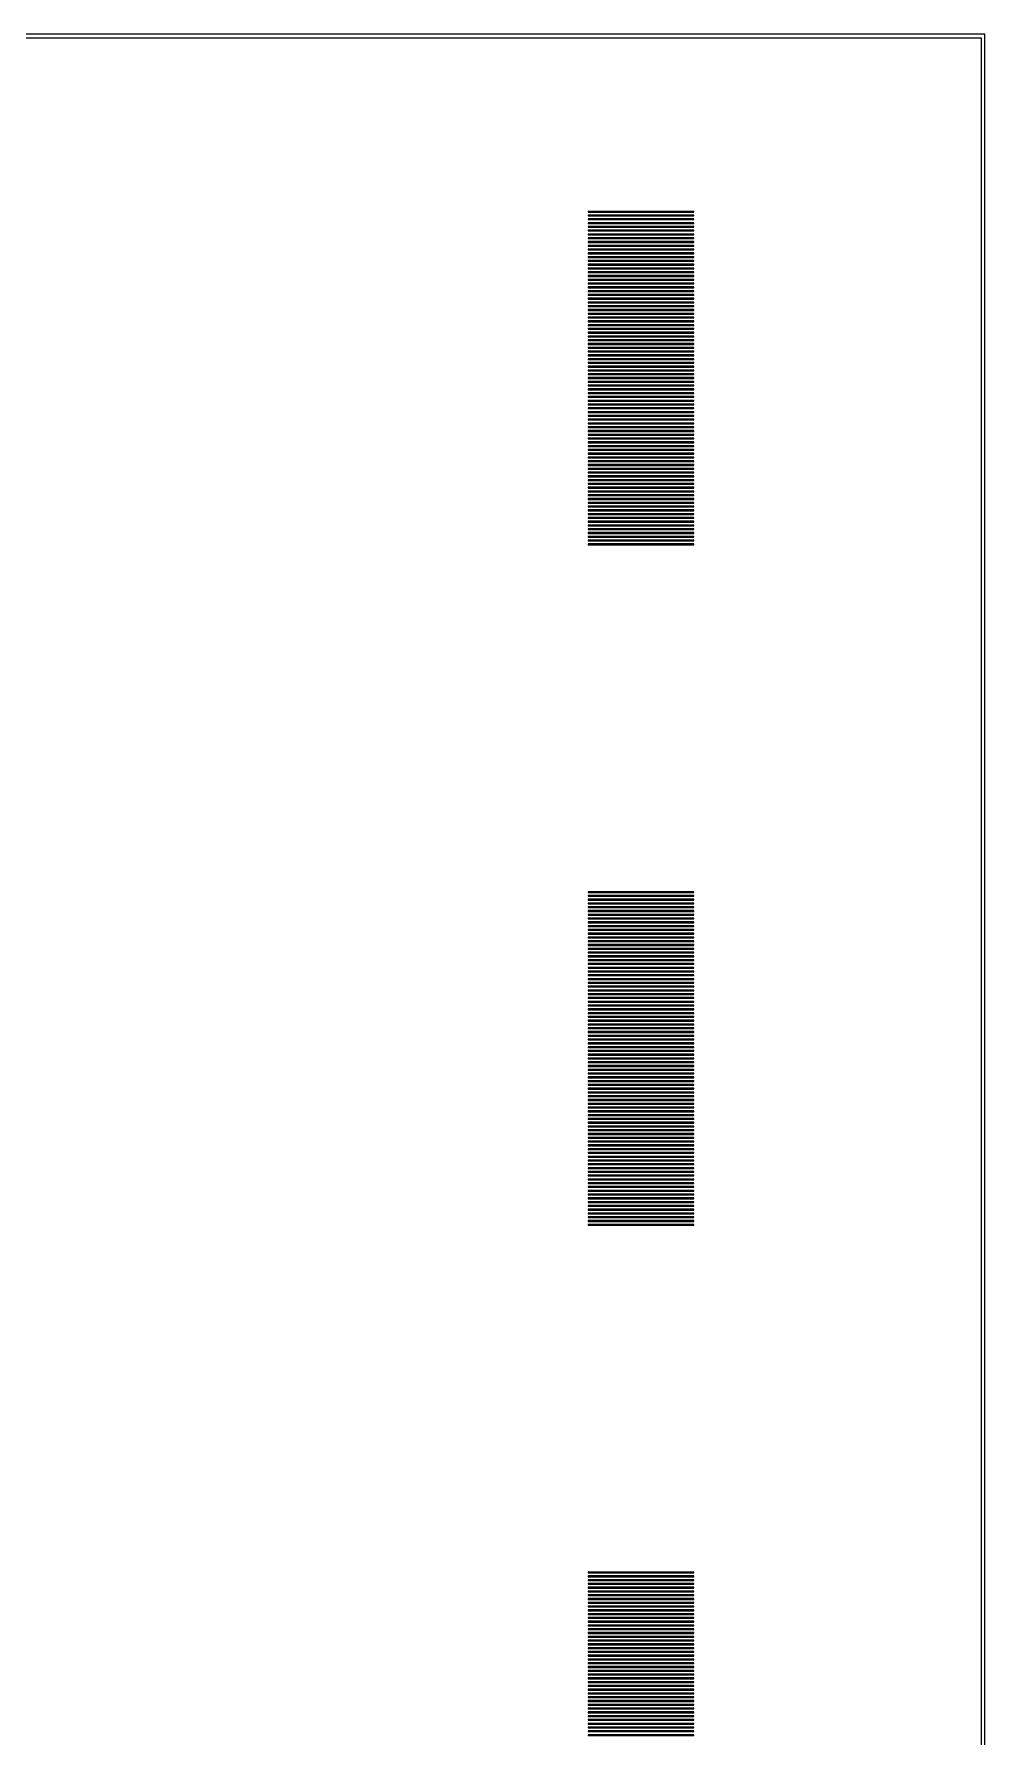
# Model space of a CAD drawing. Extents: x 0 to 54, y 0 to 90.
# Drawn here: x 41.47 to 54.05, y 67.53 to 90.05 of the extents above; entities that cross this region are included whole.
import ezdxf

# ---------------------------------------------------------------- set-up
doc = ezdxf.new("R2010")
doc.units = 0

msp = doc.modelspace()

# ---------------------------------------------------------------- linework, layer by layer
for p, q in [((54.05, 90.05), (-0.04999, 90.05)), ((0, 90), (54, 90)), ((54, 90), (54, 59.5547)), ((54.05, -0.04999), (54.05, 90.05)), ((50.2, 87.705), (48.8, 87.705)), ((48.8, 87.705), (48.8, 87.695)), ((48.8, 87.695), (50.2, 87.695)), ((50.2, 87.655), (48.8, 87.655)), ((48.8, 87.655), (48.8, 87.645)), ((48.8, 87.645), (50.2, 87.645)), ((50.2, 87.695), (50.2, 87.705)), ((50.2, 87.645), (50.2, 87.655)), ((50.2, 87.605), (48.8, 87.605)), ((48.8, 87.605), (48.8, 87.595)), ((48.8, 87.595), (50.2, 87.595)), ((50.2, 87.555), (48.8, 87.555)), ((48.8, 87.555), (48.8, 87.545)), ((48.8, 87.545), (50.2, 87.545)), ((50.2, 87.505), (48.8, 87.505)), ((48.8, 87.505), (48.8, 87.495)), ((48.8, 87.495), (50.2, 87.495)), ((50.2, 87.455), (48.8, 87.455)), ((48.8, 87.455), (48.8, 87.445)), ((48.8, 87.445), (50.2, 87.445)), ((50.2, 87.405), (48.8, 87.405)), ((48.8, 87.405), (48.8, 87.395)), ((50.2, 87.595), (50.2, 87.605)), ((50.2, 87.545), (50.2, 87.555)), ((50.2, 87.495), (50.2, 87.505)), ((50.2, 87.445), (50.2, 87.455)), ((50.2, 87.395), (50.2, 87.405)), ((48.8, 87.395), (50.2, 87.395)), ((50.2, 87.355), (48.8, 87.355)), ((48.8, 87.355), (48.8, 87.345)), ((48.8, 87.345), (50.2, 87.345)), ((50.2, 87.305), (48.8, 87.305)), ((48.8, 87.305), (48.8, 87.295)), ((48.8, 87.295), (50.2, 87.295)), ((50.2, 87.255), (48.8, 87.255)), ((48.8, 87.255), (48.8, 87.245)), ((48.8, 87.245), (50.2, 87.245)), ((50.2, 87.205), (48.8, 87.205)), ((48.8, 87.205), (48.8, 87.195)), ((48.8, 87.195), (50.2, 87.195)), ((50.2, 87.345), (50.2, 87.355)), ((50.2, 87.295), (50.2, 87.305)), ((50.2, 87.245), (50.2, 87.255)), ((50.2, 87.195), (50.2, 87.205)), ((50.2, 87.155), (48.8, 87.155)), ((48.8, 87.155), (48.8, 87.145)), ((48.8, 87.145), (50.2, 87.145)), ((50.2, 87.105), (48.8, 87.105)), ((48.8, 87.105), (48.8, 87.095)), ((48.8, 87.095), (50.2, 87.095)), ((50.2, 87.055), (48.8, 87.055)), ((48.8, 87.055), (48.8, 87.045)), ((48.8, 87.045), (50.2, 87.045)), ((50.2, 87.005), (48.8, 87.005)), ((48.8, 87.005), (48.8, 86.995)), ((48.8, 86.995), (50.2, 86.995)), ((50.2, 86.955), (48.8, 86.955)), ((48.8, 86.955), (48.8, 86.945)), ((50.2, 87.145), (50.2, 87.155)), ((50.2, 87.095), (50.2, 87.105)), ((50.2, 87.045), (50.2, 87.055)), ((50.2, 86.995), (50.2, 87.005)), ((50.2, 86.945), (50.2, 86.955)), ((48.8, 86.945), (50.2, 86.945)), ((50.2, 86.905), (48.8, 86.905)), ((48.8, 86.905), (48.8, 86.895)), ((48.8, 86.895), (50.2, 86.895)), ((50.2, 86.855), (48.8, 86.855)), ((48.8, 86.855), (48.8, 86.845)), ((48.8, 86.845), (50.2, 86.845)), ((50.2, 86.805), (48.8, 86.805)), ((48.8, 86.805), (48.8, 86.795)), ((48.8, 86.795), (50.2, 86.795)), ((50.2, 86.755), (48.8, 86.755)), ((48.8, 86.755), (48.8, 86.745)), ((48.8, 86.745), (50.2, 86.745)), ((50.2, 86.895), (50.2, 86.905)), ((50.2, 86.845), (50.2, 86.855)), ((50.2, 86.795), (50.2, 86.805)), ((50.2, 86.745), (50.2, 86.755)), ((50.2, 86.705), (48.8, 86.705)), ((48.8, 86.705), (48.8, 86.695)), ((48.8, 86.695), (50.2, 86.695)), ((50.2, 86.655), (48.8, 86.655)), ((48.8, 86.655), (48.8, 86.645)), ((48.8, 86.645), (50.2, 86.645)), ((50.2, 86.605), (48.8, 86.605)), ((48.8, 86.605), (48.8, 86.595)), ((48.8, 86.595), (50.2, 86.595)), ((50.2, 86.555), (48.8, 86.555)), ((48.8, 86.555), (48.8, 86.545)), ((48.8, 86.545), (50.2, 86.545)), ((50.2, 86.505), (48.8, 86.505)), ((48.8, 86.505), (48.8, 86.495)), ((50.2, 86.695), (50.2, 86.705)), ((50.2, 86.645), (50.2, 86.655)), ((50.2, 86.595), (50.2, 86.605)), ((50.2, 86.545), (50.2, 86.555)), ((50.2, 86.495), (50.2, 86.505)), ((48.8, 86.495), (50.2, 86.495)), ((50.2, 86.455), (48.8, 86.455)), ((48.8, 86.455), (48.8, 86.445)), ((48.8, 86.445), (50.2, 86.445)), ((50.2, 86.405), (48.8, 86.405)), ((48.8, 86.405), (48.8, 86.395)), ((48.8, 86.395), (50.2, 86.395)), ((50.2, 86.355), (48.8, 86.355)), ((48.8, 86.355), (48.8, 86.345)), ((48.8, 86.345), (50.2, 86.345)), ((50.2, 86.305), (48.8, 86.305)), ((48.8, 86.305), (48.8, 86.295)), ((48.8, 86.295), (50.2, 86.295)), ((50.2, 86.445), (50.2, 86.455)), ((50.2, 86.395), (50.2, 86.405)), ((50.2, 86.345), (50.2, 86.355)), ((50.2, 86.295), (50.2, 86.305)), ((50.2, 86.255), (48.8, 86.255)), ((48.8, 86.255), (48.8, 86.245)), ((48.8, 86.245), (50.2, 86.245)), ((50.2, 86.205), (48.8, 86.205)), ((48.8, 86.205), (48.8, 86.195)), ((48.8, 86.195), (50.2, 86.195)), ((50.2, 86.155), (48.8, 86.155)), ((48.8, 86.155), (48.8, 86.145)), ((48.8, 86.145), (50.2, 86.145)), ((50.2, 86.105), (48.8, 86.105)), ((48.8, 86.105), (48.8, 86.095)), ((48.8, 86.095), (50.2, 86.095)), ((50.2, 86.055), (48.8, 86.055)), ((48.8, 86.055), (48.8, 86.045)), ((50.2, 86.245), (50.2, 86.255)), ((50.2, 86.195), (50.2, 86.205)), ((50.2, 86.145), (50.2, 86.155)), ((50.2, 86.095), (50.2, 86.105)), ((50.2, 86.045), (50.2, 86.055)), ((48.8, 86.045), (50.2, 86.045)), ((50.2, 86.005), (48.8, 86.005)), ((48.8, 86.005), (48.8, 85.995)), ((48.8, 85.995), (50.2, 85.995)), ((50.2, 85.955), (48.8, 85.955)), ((48.8, 85.955), (48.8, 85.945)), ((48.8, 85.945), (50.2, 85.945)), ((50.2, 85.905), (48.8, 85.905)), ((48.8, 85.905), (48.8, 85.895)), ((48.8, 85.895), (50.2, 85.895)), ((50.2, 85.855), (48.8, 85.855)), ((48.8, 85.855), (48.8, 85.845)), ((48.8, 85.845), (50.2, 85.845)), ((50.2, 85.995), (50.2, 86.005)), ((50.2, 85.945), (50.2, 85.955)), ((50.2, 85.895), (50.2, 85.905)), ((50.2, 85.845), (50.2, 85.855)), ((50.2, 85.805), (48.8, 85.805)), ((48.8, 85.805), (48.8, 85.795)), ((48.8, 85.795), (50.2, 85.795)), ((50.2, 85.755), (48.8, 85.755)), ((48.8, 85.755), (48.8, 85.745)), ((48.8, 85.745), (50.2, 85.745)), ((50.2, 85.705), (48.8, 85.705)), ((48.8, 85.705), (48.8, 85.695)), ((48.8, 85.695), (50.2, 85.695)), ((50.2, 85.655), (48.8, 85.655)), ((48.8, 85.655), (48.8, 85.645)), ((48.8, 85.645), (50.2, 85.645)), ((50.2, 85.605), (48.8, 85.605)), ((48.8, 85.605), (48.8, 85.595)), ((48.8, 85.595), (50.2, 85.595)), ((50.2, 85.795), (50.2, 85.805)), ((50.2, 85.745), (50.2, 85.755)), ((50.2, 85.695), (50.2, 85.705)), ((50.2, 85.645), (50.2, 85.655)), ((50.2, 85.595), (50.2, 85.605)), ((50.2, 85.555), (48.8, 85.555)), ((48.8, 85.555), (48.8, 85.545)), ((48.8, 85.545), (50.2, 85.545)), ((50.2, 85.505), (48.8, 85.505)), ((48.8, 85.505), (48.8, 85.495)), ((48.8, 85.495), (50.2, 85.495)), ((50.2, 85.455), (48.8, 85.455)), ((48.8, 85.455), (48.8, 85.445)), ((48.8, 85.445), (50.2, 85.445)), ((50.2, 85.405), (48.8, 85.405)), ((48.8, 85.405), (48.8, 85.395)), ((48.8, 85.395), (50.2, 85.395)), ((50.2, 85.545), (50.2, 85.555)), ((50.2, 85.495), (50.2, 85.505)), ((50.2, 85.445), (50.2, 85.455)), ((50.2, 85.395), (50.2, 85.405)), ((50.2, 85.355), (48.8, 85.355)), ((48.8, 85.355), (48.8, 85.345)), ((48.8, 85.345), (50.2, 85.345)), ((50.2, 85.305), (48.8, 85.305)), ((48.8, 85.305), (48.8, 85.295)), ((48.8, 85.295), (50.2, 85.295)), ((50.2, 85.255), (48.8, 85.255)), ((48.8, 85.255), (48.8, 85.245)), ((48.8, 85.245), (50.2, 85.245)), ((50.2, 85.205), (48.8, 85.205)), ((48.8, 85.205), (48.8, 85.195)), ((48.8, 85.195), (50.2, 85.195)), ((50.2, 85.155), (48.8, 85.155)), ((48.8, 85.155), (48.8, 85.145)), ((48.8, 85.145), (50.2, 85.145)), ((50.2, 85.345), (50.2, 85.355)), ((50.2, 85.295), (50.2, 85.305)), ((50.2, 85.245), (50.2, 85.255)), ((50.2, 85.195), (50.2, 85.205)), ((50.2, 85.145), (50.2, 85.155)), ((50.2, 85.105), (48.8, 85.105)), ((48.8, 85.105), (48.8, 85.095)), ((48.8, 85.095), (50.2, 85.095)), ((50.2, 85.055), (48.8, 85.055)), ((48.8, 85.055), (48.8, 85.045)), ((48.8, 85.045), (50.2, 85.045)), ((50.2, 85.005), (48.8, 85.005)), ((48.8, 85.005), (48.8, 84.995)), ((48.8, 84.995), (50.2, 84.995)), ((50.2, 84.955), (48.8, 84.955)), ((48.8, 84.955), (48.8, 84.945)), ((48.8, 84.945), (50.2, 84.945)), ((50.2, 85.095), (50.2, 85.105)), ((50.2, 85.045), (50.2, 85.055)), ((50.2, 84.995), (50.2, 85.005)), ((50.2, 84.945), (50.2, 84.955)), ((50.2, 84.905), (48.8, 84.905)), ((48.8, 84.905), (48.8, 84.895)), ((48.8, 84.895), (50.2, 84.895)), ((50.2, 84.855), (48.8, 84.855)), ((48.8, 84.855), (48.8, 84.845)), ((48.8, 84.845), (50.2, 84.845)), ((50.2, 84.805), (48.8, 84.805)), ((48.8, 84.805), (48.8, 84.795)), ((48.8, 84.795), (50.2, 84.795)), ((50.2, 84.755), (48.8, 84.755)), ((48.8, 84.755), (48.8, 84.745)), ((48.8, 84.745), (50.2, 84.745)), ((50.2, 84.705), (48.8, 84.705)), ((48.8, 84.705), (48.8, 84.695)), ((48.8, 84.695), (50.2, 84.695)), ((50.2, 84.895), (50.2, 84.905)), ((50.2, 84.845), (50.2, 84.855)), ((50.2, 84.795), (50.2, 84.805)), ((50.2, 84.745), (50.2, 84.755)), ((50.2, 84.695), (50.2, 84.705)), ((50.2, 84.655), (48.8, 84.655)), ((48.8, 84.655), (48.8, 84.645)), ((48.8, 84.645), (50.2, 84.645)), ((50.2, 84.605), (48.8, 84.605)), ((48.8, 84.605), (48.8, 84.595)), ((48.8, 84.595), (50.2, 84.595)), ((50.2, 84.555), (48.8, 84.555)), ((48.8, 84.555), (48.8, 84.545)), ((48.8, 84.545), (50.2, 84.545)), ((50.2, 84.505), (48.8, 84.505)), ((48.8, 84.505), (48.8, 84.495)), ((48.8, 84.495), (50.2, 84.495)), ((50.2, 84.645), (50.2, 84.655)), ((50.2, 84.595), (50.2, 84.605)), ((50.2, 84.545), (50.2, 84.555)), ((50.2, 84.495), (50.2, 84.505)), ((50.2, 84.455), (48.8, 84.455)), ((48.8, 84.455), (48.8, 84.445)), ((48.8, 84.445), (50.2, 84.445)), ((50.2, 84.405), (48.8, 84.405)), ((48.8, 84.405), (48.8, 84.395)), ((48.8, 84.395), (50.2, 84.395)), ((50.2, 84.355), (48.8, 84.355)), ((48.8, 84.355), (48.8, 84.345)), ((48.8, 84.345), (50.2, 84.345)), ((50.2, 84.305), (48.8, 84.305)), ((48.8, 84.305), (48.8, 84.295)), ((48.8, 84.295), (50.2, 84.295)), ((50.2, 84.255), (48.8, 84.255)), ((48.8, 84.255), (48.8, 84.245)), ((48.8, 84.245), (50.2, 84.245)), ((50.2, 84.445), (50.2, 84.455)), ((50.2, 84.395), (50.2, 84.405)), ((50.2, 84.345), (50.2, 84.355)), ((50.2, 84.295), (50.2, 84.305)), ((50.2, 84.245), (50.2, 84.255)), ((50.2, 84.205), (48.8, 84.205)), ((48.8, 84.205), (48.8, 84.195)), ((48.8, 84.195), (50.2, 84.195)), ((50.2, 84.155), (48.8, 84.155)), ((48.8, 84.155), (48.8, 84.145)), ((48.8, 84.145), (50.2, 84.145)), ((50.2, 84.105), (48.8, 84.105)), ((48.8, 84.105), (48.8, 84.095)), ((48.8, 84.095), (50.2, 84.095)), ((50.2, 84.055), (48.8, 84.055)), ((48.8, 84.055), (48.8, 84.045)), ((48.8, 84.045), (50.2, 84.045)), ((50.2, 84.195), (50.2, 84.205)), ((50.2, 84.145), (50.2, 84.155)), ((50.2, 84.095), (50.2, 84.105)), ((50.2, 84.045), (50.2, 84.055)), ((50.2, 84.005), (48.8, 84.005)), ((48.8, 84.005), (48.8, 83.995)), ((48.8, 83.995), (50.2, 83.995)), ((50.2, 83.955), (48.8, 83.955)), ((48.8, 83.955), (48.8, 83.945)), ((48.8, 83.945), (50.2, 83.945)), ((50.2, 83.905), (48.8, 83.905)), ((48.8, 83.905), (48.8, 83.895)), ((48.8, 83.895), (50.2, 83.895)), ((50.2, 83.855), (48.8, 83.855)), ((48.8, 83.855), (48.8, 83.845)), ((48.8, 83.845), (50.2, 83.845)), ((50.2, 83.805), (48.8, 83.805)), ((48.8, 83.805), (48.8, 83.795)), ((48.8, 83.795), (50.2, 83.795)), ((50.2, 83.995), (50.2, 84.005)), ((50.2, 83.945), (50.2, 83.955)), ((50.2, 83.895), (50.2, 83.905)), ((50.2, 83.845), (50.2, 83.855)), ((50.2, 83.795), (50.2, 83.805)), ((50.2, 83.755), (48.8, 83.755)), ((48.8, 83.755), (48.8, 83.745)), ((48.8, 83.745), (50.2, 83.745)), ((50.2, 83.705), (48.8, 83.705)), ((48.8, 83.705), (48.8, 83.695)), ((48.8, 83.695), (50.2, 83.695)), ((50.2, 83.655), (48.8, 83.655)), ((48.8, 83.655), (48.8, 83.645)), ((48.8, 83.645), (50.2, 83.645)), ((50.2, 83.605), (48.8, 83.605)), ((48.8, 83.605), (48.8, 83.595)), ((48.8, 83.595), (50.2, 83.595)), ((50.2, 83.745), (50.2, 83.755)), ((50.2, 83.695), (50.2, 83.705)), ((50.2, 83.645), (50.2, 83.655)), ((50.2, 83.595), (50.2, 83.605)), ((50.2, 83.555), (48.8, 83.555)), ((48.8, 83.555), (48.8, 83.545)), ((48.8, 83.545), (50.2, 83.545)), ((50.2, 83.505), (48.8, 83.505)), ((48.8, 83.505), (48.8, 83.495)), ((48.8, 83.495), (50.2, 83.495)), ((50.2, 83.455), (48.8, 83.455)), ((48.8, 83.455), (48.8, 83.445)), ((48.8, 83.445), (50.2, 83.445)), ((50.2, 83.405), (48.8, 83.405)), ((48.8, 83.405), (48.8, 83.395)), ((48.8, 83.395), (50.2, 83.395)), ((50.2, 83.355), (48.8, 83.355)), ((48.8, 83.355), (48.8, 83.345)), ((48.8, 83.345), (50.2, 83.345)), ((50.2, 83.545), (50.2, 83.555)), ((50.2, 83.495), (50.2, 83.505)), ((50.2, 83.445), (50.2, 83.455)), ((50.2, 83.395), (50.2, 83.405)), ((50.2, 83.345), (50.2, 83.355)), ((50.2, 83.305), (48.8, 83.305)), ((48.8, 83.305), (48.8, 83.295)), ((48.8, 83.295), (50.2, 83.295)), ((50.2, 83.295), (50.2, 83.305)), ((50.2, 78.705), (48.8, 78.705)), ((48.8, 78.705), (48.8, 78.695)), ((48.8, 78.695), (50.2, 78.695)), ((50.2, 78.655), (48.8, 78.655)), ((48.8, 78.655), (48.8, 78.645)), ((48.8, 78.645), (50.2, 78.645)), ((50.2, 78.695), (50.2, 78.705)), ((50.2, 78.645), (50.2, 78.655)), ((50.2, 78.605), (48.8, 78.605)), ((48.8, 78.605), (48.8, 78.595)), ((48.8, 78.595), (50.2, 78.595)), ((50.2, 78.555), (48.8, 78.555)), ((48.8, 78.555), (48.8, 78.545)), ((48.8, 78.545), (50.2, 78.545)), ((50.2, 78.505), (48.8, 78.505)), ((48.8, 78.505), (48.8, 78.495)), ((48.8, 78.495), (50.2, 78.495)), ((50.2, 78.455), (48.8, 78.455)), ((48.8, 78.455), (48.8, 78.445)), ((48.8, 78.445), (50.2, 78.445)), ((50.2, 78.405), (48.8, 78.405)), ((48.8, 78.405), (48.8, 78.395)), ((48.8, 78.395), (50.2, 78.395)), ((50.2, 78.595), (50.2, 78.605)), ((50.2, 78.545), (50.2, 78.555)), ((50.2, 78.495), (50.2, 78.505)), ((50.2, 78.445), (50.2, 78.455)), ((50.2, 78.395), (50.2, 78.405)), ((50.2, 78.355), (48.8, 78.355)), ((48.8, 78.355), (48.8, 78.345)), ((48.8, 78.345), (50.2, 78.345)), ((50.2, 78.305), (48.8, 78.305)), ((48.8, 78.305), (48.8, 78.295)), ((48.8, 78.295), (50.2, 78.295)), ((50.2, 78.255), (48.8, 78.255)), ((48.8, 78.255), (48.8, 78.245)), ((48.8, 78.245), (50.2, 78.245)), ((50.2, 78.205), (48.8, 78.205)), ((48.8, 78.205), (48.8, 78.195)), ((48.8, 78.195), (50.2, 78.195)), ((50.2, 78.345), (50.2, 78.355)), ((50.2, 78.295), (50.2, 78.305)), ((50.2, 78.245), (50.2, 78.255)), ((50.2, 78.195), (50.2, 78.205)), ((50.2, 78.155), (48.8, 78.155)), ((48.8, 78.155), (48.8, 78.145)), ((48.8, 78.145), (50.2, 78.145)), ((50.2, 78.105), (48.8, 78.105)), ((48.8, 78.105), (48.8, 78.095)), ((48.8, 78.095), (50.2, 78.095)), ((50.2, 78.055), (48.8, 78.055)), ((48.8, 78.055), (48.8, 78.045)), ((48.8, 78.045), (50.2, 78.045)), ((50.2, 78.005), (48.8, 78.005)), ((48.8, 78.005), (48.8, 77.995)), ((48.8, 77.995), (50.2, 77.995)), ((50.2, 77.955), (48.8, 77.955)), ((48.8, 77.955), (48.8, 77.945)), ((48.8, 77.945), (50.2, 77.945)), ((50.2, 78.145), (50.2, 78.155)), ((50.2, 78.095), (50.2, 78.105)), ((50.2, 78.045), (50.2, 78.055)), ((50.2, 77.995), (50.2, 78.005)), ((50.2, 77.945), (50.2, 77.955)), ((50.2, 77.905), (48.8, 77.905)), ((48.8, 77.905), (48.8, 77.895)), ((48.8, 77.895), (50.2, 77.895)), ((50.2, 77.855), (48.8, 77.855)), ((48.8, 77.855), (48.8, 77.845)), ((48.8, 77.845), (50.2, 77.845)), ((50.2, 77.805), (48.8, 77.805)), ((48.8, 77.805), (48.8, 77.795)), ((48.8, 77.795), (50.2, 77.795)), ((50.2, 77.755), (48.8, 77.755)), ((48.8, 77.755), (48.8, 77.745)), ((48.8, 77.745), (50.2, 77.745)), ((50.2, 77.895), (50.2, 77.905)), ((50.2, 77.845), (50.2, 77.855)), ((50.2, 77.795), (50.2, 77.805)), ((50.2, 77.745), (50.2, 77.755)), ((50.2, 77.705), (48.8, 77.705)), ((48.8, 77.705), (48.8, 77.695)), ((48.8, 77.695), (50.2, 77.695)), ((50.2, 77.655), (48.8, 77.655)), ((48.8, 77.655), (48.8, 77.645)), ((48.8, 77.645), (50.2, 77.645)), ((50.2, 77.605), (48.8, 77.605)), ((48.8, 77.605), (48.8, 77.595)), ((48.8, 77.595), (50.2, 77.595)), ((50.2, 77.555), (48.8, 77.555)), ((48.8, 77.555), (48.8, 77.545)), ((48.8, 77.545), (50.2, 77.545)), ((50.2, 77.505), (48.8, 77.505)), ((48.8, 77.505), (48.8, 77.495)), ((48.8, 77.495), (50.2, 77.495)), ((50.2, 77.695), (50.2, 77.705)), ((50.2, 77.645), (50.2, 77.655)), ((50.2, 77.595), (50.2, 77.605)), ((50.2, 77.545), (50.2, 77.555)), ((50.2, 77.495), (50.2, 77.505)), ((50.2, 77.455), (48.8, 77.455)), ((48.8, 77.455), (48.8, 77.445)), ((48.8, 77.445), (50.2, 77.445)), ((50.2, 77.405), (48.8, 77.405)), ((48.8, 77.405), (48.8, 77.395)), ((48.8, 77.395), (50.2, 77.395)), ((50.2, 77.355), (48.8, 77.355)), ((48.8, 77.355), (48.8, 77.345)), ((48.8, 77.345), (50.2, 77.345)), ((50.2, 77.305), (48.8, 77.305)), ((48.8, 77.305), (48.8, 77.295)), ((48.8, 77.295), (50.2, 77.295)), ((50.2, 77.445), (50.2, 77.455)), ((50.2, 77.395), (50.2, 77.405)), ((50.2, 77.345), (50.2, 77.355)), ((50.2, 77.295), (50.2, 77.305)), ((50.2, 77.255), (48.8, 77.255)), ((48.8, 77.255), (48.8, 77.245)), ((48.8, 77.245), (50.2, 77.245)), ((50.2, 77.205), (48.8, 77.205)), ((48.8, 77.205), (48.8, 77.195)), ((48.8, 77.195), (50.2, 77.195)), ((50.2, 77.155), (48.8, 77.155)), ((48.8, 77.155), (48.8, 77.145)), ((48.8, 77.145), (50.2, 77.145)), ((50.2, 77.105), (48.8, 77.105)), ((48.8, 77.105), (48.8, 77.095)), ((48.8, 77.095), (50.2, 77.095)), ((50.2, 77.055), (48.8, 77.055)), ((48.8, 77.055), (48.8, 77.045)), ((48.8, 77.045), (50.2, 77.045)), ((50.2, 77.245), (50.2, 77.255)), ((50.2, 77.195), (50.2, 77.205)), ((50.2, 77.145), (50.2, 77.155)), ((50.2, 77.095), (50.2, 77.105)), ((50.2, 77.045), (50.2, 77.055)), ((50.2, 77.005), (48.8, 77.005)), ((48.8, 77.005), (48.8, 76.995)), ((48.8, 76.995), (50.2, 76.995)), ((50.2, 76.955), (48.8, 76.955)), ((48.8, 76.955), (48.8, 76.945)), ((48.8, 76.945), (50.2, 76.945)), ((50.2, 76.905), (48.8, 76.905)), ((48.8, 76.905), (48.8, 76.895)), ((48.8, 76.895), (50.2, 76.895)), ((50.2, 76.855), (48.8, 76.855)), ((48.8, 76.855), (48.8, 76.845)), ((48.8, 76.845), (50.2, 76.845)), ((50.2, 76.995), (50.2, 77.005)), ((50.2, 76.945), (50.2, 76.955)), ((50.2, 76.895), (50.2, 76.905)), ((50.2, 76.845), (50.2, 76.855)), ((50.2, 76.805), (48.8, 76.805)), ((48.8, 76.805), (48.8, 76.795)), ((48.8, 76.795), (50.2, 76.795)), ((50.2, 76.755), (48.8, 76.755)), ((48.8, 76.755), (48.8, 76.745)), ((48.8, 76.745), (50.2, 76.745)), ((50.2, 76.705), (48.8, 76.705)), ((48.8, 76.705), (48.8, 76.695)), ((48.8, 76.695), (50.2, 76.695)), ((50.2, 76.655), (48.8, 76.655)), ((48.8, 76.655), (48.8, 76.645)), ((48.8, 76.645), (50.2, 76.645)), ((50.2, 76.605), (48.8, 76.605)), ((48.8, 76.605), (48.8, 76.595)), ((48.8, 76.595), (50.2, 76.595)), ((50.2, 76.795), (50.2, 76.805)), ((50.2, 76.745), (50.2, 76.755)), ((50.2, 76.695), (50.2, 76.705)), ((50.2, 76.645), (50.2, 76.655)), ((50.2, 76.595), (50.2, 76.605)), ((50.2, 76.555), (48.8, 76.555)), ((48.8, 76.555), (48.8, 76.545)), ((48.8, 76.545), (50.2, 76.545)), ((50.2, 76.505), (48.8, 76.505)), ((48.8, 76.505), (48.8, 76.495)), ((48.8, 76.495), (50.2, 76.495)), ((50.2, 76.455), (48.8, 76.455)), ((48.8, 76.455), (48.8, 76.445)), ((48.8, 76.445), (50.2, 76.445)), ((50.2, 76.405), (48.8, 76.405)), ((48.8, 76.405), (48.8, 76.395)), ((48.8, 76.395), (50.2, 76.395)), ((50.2, 76.545), (50.2, 76.555)), ((50.2, 76.495), (50.2, 76.505)), ((50.2, 76.445), (50.2, 76.455)), ((50.2, 76.395), (50.2, 76.405)), ((50.2, 76.355), (48.8, 76.355)), ((48.8, 76.355), (48.8, 76.345)), ((48.8, 76.345), (50.2, 76.345)), ((50.2, 76.305), (48.8, 76.305)), ((48.8, 76.305), (48.8, 76.295)), ((48.8, 76.295), (50.2, 76.295)), ((50.2, 76.255), (48.8, 76.255)), ((48.8, 76.255), (48.8, 76.245)), ((48.8, 76.245), (50.2, 76.245)), ((50.2, 76.205), (48.8, 76.205)), ((48.8, 76.205), (48.8, 76.195)), ((48.8, 76.195), (50.2, 76.195)), ((50.2, 76.155), (48.8, 76.155)), ((48.8, 76.155), (48.8, 76.145)), ((48.8, 76.145), (50.2, 76.145)), ((50.2, 76.345), (50.2, 76.355)), ((50.2, 76.295), (50.2, 76.305)), ((50.2, 76.245), (50.2, 76.255)), ((50.2, 76.195), (50.2, 76.205)), ((50.2, 76.145), (50.2, 76.155)), ((50.2, 76.105), (48.8, 76.105)), ((48.8, 76.105), (48.8, 76.095)), ((48.8, 76.095), (50.2, 76.095)), ((50.2, 76.055), (48.8, 76.055)), ((48.8, 76.055), (48.8, 76.045)), ((48.8, 76.045), (50.2, 76.045)), ((50.2, 76.005), (48.8, 76.005)), ((48.8, 76.005), (48.8, 75.995)), ((48.8, 75.995), (50.2, 75.995)), ((50.2, 75.955), (48.8, 75.955)), ((48.8, 75.955), (48.8, 75.945)), ((48.8, 75.945), (50.2, 75.945)), ((50.2, 76.095), (50.2, 76.105)), ((50.2, 76.045), (50.2, 76.055)), ((50.2, 75.995), (50.2, 76.005)), ((50.2, 75.945), (50.2, 75.955)), ((50.2, 75.905), (48.8, 75.905)), ((48.8, 75.905), (48.8, 75.895)), ((48.8, 75.895), (50.2, 75.895)), ((50.2, 75.855), (48.8, 75.855)), ((48.8, 75.855), (48.8, 75.845)), ((48.8, 75.845), (50.2, 75.845)), ((50.2, 75.805), (48.8, 75.805)), ((48.8, 75.805), (48.8, 75.795)), ((48.8, 75.795), (50.2, 75.795)), ((50.2, 75.755), (48.8, 75.755)), ((48.8, 75.755), (48.8, 75.745)), ((48.8, 75.745), (50.2, 75.745)), ((50.2, 75.705), (48.8, 75.705)), ((48.8, 75.705), (48.8, 75.695)), ((48.8, 75.695), (50.2, 75.695)), ((50.2, 75.895), (50.2, 75.905)), ((50.2, 75.845), (50.2, 75.855)), ((50.2, 75.795), (50.2, 75.805)), ((50.2, 75.745), (50.2, 75.755)), ((50.2, 75.695), (50.2, 75.705)), ((50.2, 75.655), (48.8, 75.655)), ((48.8, 75.655), (48.8, 75.645)), ((48.8, 75.645), (50.2, 75.645)), ((50.2, 75.605), (48.8, 75.605)), ((48.8, 75.605), (48.8, 75.595)), ((48.8, 75.595), (50.2, 75.595)), ((50.2, 75.555), (48.8, 75.555)), ((48.8, 75.555), (48.8, 75.545)), ((48.8, 75.545), (50.2, 75.545)), ((50.2, 75.505), (48.8, 75.505)), ((48.8, 75.505), (48.8, 75.495)), ((48.8, 75.495), (50.2, 75.495)), ((50.2, 75.645), (50.2, 75.655)), ((50.2, 75.595), (50.2, 75.605)), ((50.2, 75.545), (50.2, 75.555)), ((50.2, 75.495), (50.2, 75.505)), ((50.2, 75.455), (48.8, 75.455)), ((48.8, 75.455), (48.8, 75.445)), ((48.8, 75.445), (50.2, 75.445)), ((50.2, 75.405), (48.8, 75.405)), ((48.8, 75.405), (48.8, 75.395)), ((48.8, 75.395), (50.2, 75.395)), ((50.2, 75.355), (48.8, 75.355)), ((48.8, 75.355), (48.8, 75.345)), ((48.8, 75.345), (50.2, 75.345)), ((50.2, 75.305), (48.8, 75.305)), ((48.8, 75.305), (48.8, 75.295)), ((48.8, 75.295), (50.2, 75.295)), ((50.2, 75.255), (48.8, 75.255)), ((48.8, 75.255), (48.8, 75.245)), ((48.8, 75.245), (50.2, 75.245)), ((50.2, 75.445), (50.2, 75.455)), ((50.2, 75.395), (50.2, 75.405)), ((50.2, 75.345), (50.2, 75.355)), ((50.2, 75.295), (50.2, 75.305)), ((50.2, 75.245), (50.2, 75.255)), ((50.2, 75.205), (48.8, 75.205)), ((48.8, 75.205), (48.8, 75.195)), ((48.8, 75.195), (50.2, 75.195)), ((50.2, 75.155), (48.8, 75.155)), ((48.8, 75.155), (48.8, 75.145)), ((48.8, 75.145), (50.2, 75.145)), ((50.2, 75.105), (48.8, 75.105)), ((48.8, 75.105), (48.8, 75.095)), ((48.8, 75.095), (50.2, 75.095)), ((50.2, 75.055), (48.8, 75.055)), ((48.8, 75.055), (48.8, 75.045)), ((48.8, 75.045), (50.2, 75.045)), ((50.2, 75.195), (50.2, 75.205)), ((50.2, 75.145), (50.2, 75.155)), ((50.2, 75.095), (50.2, 75.105)), ((50.2, 75.045), (50.2, 75.055)), ((50.2, 75.005), (48.8, 75.005)), ((48.8, 75.005), (48.8, 74.995)), ((48.8, 74.995), (50.2, 74.995)), ((50.2, 74.955), (48.8, 74.955)), ((48.8, 74.955), (48.8, 74.945)), ((48.8, 74.945), (50.2, 74.945)), ((50.2, 74.905), (48.8, 74.905)), ((48.8, 74.905), (48.8, 74.895)), ((48.8, 74.895), (50.2, 74.895)), ((50.2, 74.855), (48.8, 74.855)), ((48.8, 74.855), (48.8, 74.845)), ((48.8, 74.845), (50.2, 74.845)), ((50.2, 74.805), (48.8, 74.805)), ((48.8, 74.805), (48.8, 74.795)), ((48.8, 74.795), (50.2, 74.795)), ((50.2, 74.995), (50.2, 75.005)), ((50.2, 74.945), (50.2, 74.955)), ((50.2, 74.895), (50.2, 74.905)), ((50.2, 74.845), (50.2, 74.855)), ((50.2, 74.795), (50.2, 74.805)), ((50.2, 74.755), (48.8, 74.755)), ((48.8, 74.755), (48.8, 74.745)), ((48.8, 74.745), (50.2, 74.745)), ((50.2, 74.705), (48.8, 74.705)), ((48.8, 74.705), (48.8, 74.695)), ((48.8, 74.695), (50.2, 74.695)), ((50.2, 74.655), (48.8, 74.655)), ((48.8, 74.655), (48.8, 74.645)), ((48.8, 74.645), (50.2, 74.645)), ((50.2, 74.605), (48.8, 74.605)), ((48.8, 74.605), (48.8, 74.595)), ((48.8, 74.595), (50.2, 74.595)), ((50.2, 74.745), (50.2, 74.755)), ((50.2, 74.695), (50.2, 74.705)), ((50.2, 74.645), (50.2, 74.655)), ((50.2, 74.595), (50.2, 74.605)), ((50.2, 74.555), (48.8, 74.555)), ((48.8, 74.555), (48.8, 74.545)), ((48.8, 74.545), (50.2, 74.545)), ((50.2, 74.505), (48.8, 74.505)), ((48.8, 74.505), (48.8, 74.495)), ((48.8, 74.495), (50.2, 74.495)), ((50.2, 74.455), (48.8, 74.455)), ((48.8, 74.455), (48.8, 74.445)), ((48.8, 74.445), (50.2, 74.445)), ((50.2, 74.405), (48.8, 74.405)), ((48.8, 74.405), (48.8, 74.395)), ((48.8, 74.395), (50.2, 74.395)), ((50.2, 74.355), (48.8, 74.355)), ((48.8, 74.355), (48.8, 74.345)), ((48.8, 74.345), (50.2, 74.345)), ((50.2, 74.545), (50.2, 74.555)), ((50.2, 74.495), (50.2, 74.505)), ((50.2, 74.445), (50.2, 74.455)), ((50.2, 74.395), (50.2, 74.405)), ((50.2, 74.345), (50.2, 74.355)), ((50.2, 74.305), (48.8, 74.305)), ((48.8, 74.305), (48.8, 74.295)), ((48.8, 74.295), (50.2, 74.295)), ((50.2, 74.295), (50.2, 74.305)), ((50.2, 69.705), (48.8, 69.705)), ((48.8, 69.705), (48.8, 69.695)), ((48.8, 69.695), (50.2, 69.695)), ((50.2, 69.655), (48.8, 69.655)), ((48.8, 69.655), (48.8, 69.645)), ((48.8, 69.645), (50.2, 69.645)), ((50.2, 69.605), (48.8, 69.605)), ((48.8, 69.605), (48.8, 69.595)), ((50.2, 69.695), (50.2, 69.705)), ((50.2, 69.645), (50.2, 69.655)), ((50.2, 69.595), (50.2, 69.605)), ((48.8, 69.595), (50.2, 69.595)), ((50.2, 69.555), (48.8, 69.555)), ((48.8, 69.555), (48.8, 69.545)), ((48.8, 69.545), (50.2, 69.545)), ((50.2, 69.505), (48.8, 69.505)), ((48.8, 69.505), (48.8, 69.495)), ((48.8, 69.495), (50.2, 69.495)), ((50.2, 69.455), (48.8, 69.455)), ((48.8, 69.455), (48.8, 69.445)), ((48.8, 69.445), (50.2, 69.445)), ((50.2, 69.405), (48.8, 69.405)), ((48.8, 69.405), (48.8, 69.395)), ((48.8, 69.395), (50.2, 69.395)), ((50.2, 69.545), (50.2, 69.555)), ((50.2, 69.495), (50.2, 69.505)), ((50.2, 69.445), (50.2, 69.455)), ((50.2, 69.395), (50.2, 69.405)), ((50.2, 69.355), (48.8, 69.355)), ((48.8, 69.355), (48.8, 69.345)), ((48.8, 69.345), (50.2, 69.345)), ((50.2, 69.305), (48.8, 69.305)), ((48.8, 69.305), (48.8, 69.295)), ((48.8, 69.295), (50.2, 69.295)), ((50.2, 69.255), (48.8, 69.255)), ((48.8, 69.255), (48.8, 69.245)), ((48.8, 69.245), (50.2, 69.245)), ((50.2, 69.205), (48.8, 69.205)), ((48.8, 69.205), (48.8, 69.195)), ((48.8, 69.195), (50.2, 69.195)), ((50.2, 69.155), (48.8, 69.155)), ((48.8, 69.155), (48.8, 69.145)), ((50.2, 69.345), (50.2, 69.355)), ((50.2, 69.295), (50.2, 69.305)), ((50.2, 69.245), (50.2, 69.255)), ((50.2, 69.195), (50.2, 69.205)), ((50.2, 69.145), (50.2, 69.155)), ((48.8, 69.145), (50.2, 69.145)), ((50.2, 69.105), (48.8, 69.105)), ((48.8, 69.105), (48.8, 69.095)), ((48.8, 69.095), (50.2, 69.095)), ((50.2, 69.055), (48.8, 69.055)), ((48.8, 69.055), (48.8, 69.045)), ((48.8, 69.045), (50.2, 69.045)), ((50.2, 69.005), (48.8, 69.005)), ((48.8, 69.005), (48.8, 68.995)), ((48.8, 68.995), (50.2, 68.995)), ((50.2, 68.955), (48.8, 68.955)), ((48.8, 68.955), (48.8, 68.945)), ((48.8, 68.945), (50.2, 68.945)), ((50.2, 69.095), (50.2, 69.105)), ((50.2, 69.045), (50.2, 69.055)), ((50.2, 68.995), (50.2, 69.005)), ((50.2, 68.945), (50.2, 68.955)), ((50.2, 68.905), (48.8, 68.905)), ((48.8, 68.905), (48.8, 68.895)), ((48.8, 68.895), (50.2, 68.895)), ((50.2, 68.855), (48.8, 68.855)), ((48.8, 68.855), (48.8, 68.845)), ((48.8, 68.845), (50.2, 68.845)), ((50.2, 68.805), (48.8, 68.805)), ((48.8, 68.805), (48.8, 68.795)), ((48.8, 68.795), (50.2, 68.795)), ((50.2, 68.755), (48.8, 68.755)), ((48.8, 68.755), (48.8, 68.745)), ((48.8, 68.745), (50.2, 68.745)), ((50.2, 68.705), (48.8, 68.705)), ((48.8, 68.705), (48.8, 68.695)), ((50.2, 68.895), (50.2, 68.905)), ((50.2, 68.845), (50.2, 68.855)), ((50.2, 68.795), (50.2, 68.805)), ((50.2, 68.745), (50.2, 68.755)), ((50.2, 68.695), (50.2, 68.705)), ((48.8, 68.695), (50.2, 68.695)), ((50.2, 68.655), (48.8, 68.655)), ((48.8, 68.655), (48.8, 68.645)), ((48.8, 68.645), (50.2, 68.645)), ((50.2, 68.605), (48.8, 68.605)), ((48.8, 68.605), (48.8, 68.595)), ((48.8, 68.595), (50.2, 68.595)), ((50.2, 68.555), (48.8, 68.555)), ((48.8, 68.555), (48.8, 68.545)), ((48.8, 68.545), (50.2, 68.545)), ((50.2, 68.505), (48.8, 68.505)), ((48.8, 68.505), (48.8, 68.495)), ((48.8, 68.495), (50.2, 68.495)), ((50.2, 68.645), (50.2, 68.655)), ((50.2, 68.595), (50.2, 68.605)), ((50.2, 68.545), (50.2, 68.555)), ((50.2, 68.495), (50.2, 68.505)), ((50.2, 68.455), (48.8, 68.455)), ((48.8, 68.455), (48.8, 68.445)), ((48.8, 68.445), (50.2, 68.445)), ((50.2, 68.405), (48.8, 68.405)), ((48.8, 68.405), (48.8, 68.395)), ((48.8, 68.395), (50.2, 68.395)), ((50.2, 68.355), (48.8, 68.355)), ((48.8, 68.355), (48.8, 68.345)), ((48.8, 68.345), (50.2, 68.345)), ((50.2, 68.305), (48.8, 68.305)), ((48.8, 68.305), (48.8, 68.295)), ((48.8, 68.295), (50.2, 68.295)), ((50.2, 68.255), (48.8, 68.255)), ((48.8, 68.255), (48.8, 68.245)), ((50.2, 68.445), (50.2, 68.455)), ((50.2, 68.395), (50.2, 68.405)), ((50.2, 68.345), (50.2, 68.355)), ((50.2, 68.295), (50.2, 68.305)), ((50.2, 68.245), (50.2, 68.255)), ((48.8, 68.245), (50.2, 68.245)), ((50.2, 68.205), (48.8, 68.205)), ((48.8, 68.205), (48.8, 68.195)), ((48.8, 68.195), (50.2, 68.195)), ((50.2, 68.155), (48.8, 68.155)), ((48.8, 68.155), (48.8, 68.145)), ((48.8, 68.145), (50.2, 68.145)), ((50.2, 68.105), (48.8, 68.105)), ((48.8, 68.105), (48.8, 68.095)), ((48.8, 68.095), (50.2, 68.095)), ((50.2, 68.055), (48.8, 68.055)), ((48.8, 68.055), (48.8, 68.045)), ((48.8, 68.045), (50.2, 68.045)), ((50.2, 68.195), (50.2, 68.205)), ((50.2, 68.145), (50.2, 68.155)), ((50.2, 68.095), (50.2, 68.105)), ((50.2, 68.045), (50.2, 68.055)), ((50.2, 68.005), (48.8, 68.005)), ((48.8, 68.005), (48.8, 67.995)), ((48.8, 67.995), (50.2, 67.995)), ((50.2, 67.955), (48.8, 67.955)), ((48.8, 67.955), (48.8, 67.945)), ((48.8, 67.945), (50.2, 67.945)), ((50.2, 67.905), (48.8, 67.905)), ((48.8, 67.905), (48.8, 67.895)), ((48.8, 67.895), (50.2, 67.895)), ((50.2, 67.855), (48.8, 67.855)), ((48.8, 67.855), (48.8, 67.845)), ((48.8, 67.845), (50.2, 67.845)), ((50.2, 67.805), (48.8, 67.805)), ((48.8, 67.805), (48.8, 67.795)), ((50.2, 67.995), (50.2, 68.005)), ((50.2, 67.945), (50.2, 67.955)), ((50.2, 67.895), (50.2, 67.905)), ((50.2, 67.845), (50.2, 67.855)), ((50.2, 67.795), (50.2, 67.805)), ((48.8, 67.795), (50.2, 67.795)), ((50.2, 67.755), (48.8, 67.755)), ((48.8, 67.755), (48.8, 67.745)), ((48.8, 67.745), (50.2, 67.745)), ((50.2, 67.705), (48.8, 67.705)), ((48.8, 67.705), (48.8, 67.695)), ((48.8, 67.695), (50.2, 67.695)), ((50.2, 67.655), (48.8, 67.655)), ((48.8, 67.655), (48.8, 67.645)), ((48.8, 67.645), (50.2, 67.645)), ((50.2, 67.605), (48.8, 67.605)), ((48.8, 67.605), (48.8, 67.595)), ((48.8, 67.595), (50.2, 67.595)), ((50.2, 67.745), (50.2, 67.755)), ((50.2, 67.695), (50.2, 67.705)), ((50.2, 67.645), (50.2, 67.655)), ((50.2, 67.595), (50.2, 67.605)), ((50.2, 67.555), (48.8, 67.555)), ((48.8, 67.555), (48.8, 67.545)), ((48.8, 67.545), (50.2, 67.545)), ((50.2, 67.545), (50.2, 67.555))]:
    msp.add_line(p, q)

doc.saveas('drawing.dxf')
